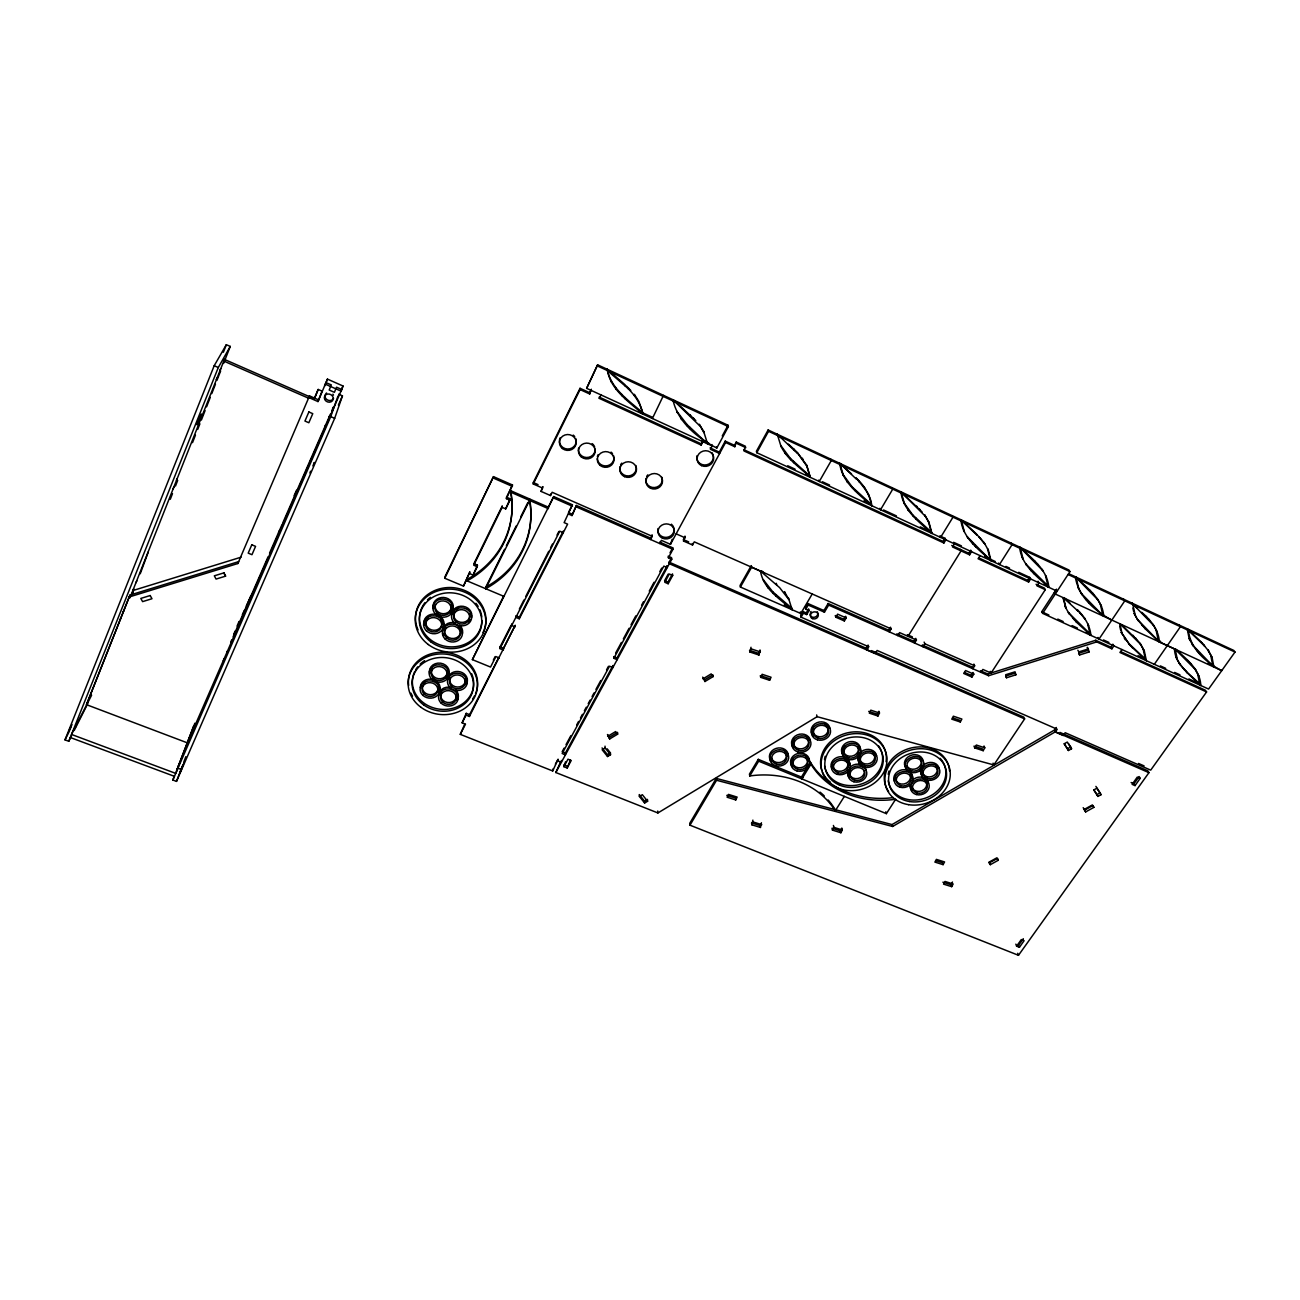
<?xml version="1.0" encoding="UTF-8"?>
<svg xmlns="http://www.w3.org/2000/svg" width="1300" height="1300" viewBox="0 0 1300 1300"><rect width="100%" height="100%" fill="white"/><g stroke="black" fill="none" stroke-linecap="round" stroke-linejoin="round"><path stroke-width="1.5" d="M464.799 724.051L460.281 734.354L552.711 770.965L558.106 759.184L555.409 764.14M871.52 650.601L1023.766 717.129L1024.628 718.884L993.834 764.952L817.131 716.69L657.914 812.955L555.815 772.525L560.658 761.751M552.711 770.965L552.727 769.113M499.281 657.962L495.885 656.565L490.539 667.062L472.371 659.636L553.735 496.567L572.439 504.774L564.119 522.616L567.613 524.144L519.285 618.784L515.856 617.354L515.954 615.712L519.366 617.142L519.285 618.784M541.076 491.416L542.75 486.688L541.076 491.416L550.517 495.56L550.534 494.098M542.717 488.134L533.26 483.974L533.309 482.527L580.044 388.294L589.648 392.697L589.712 393.981L580.076 389.577L580.044 388.294M529.539 500.419L529.604 498.956A96.525 88.108 12.3 0 1 485.794 587.096L485.648 588.705A96.72 88.254 12.3 0 0 529.539 500.419L485.648 588.705M469.414 716.462L469.593 714.675L466.229 713.342L466.05 715.13L469.414 716.462L515.239 625.251L503.36 648.505M511.81 623.821L511.729 625.479L515.141 626.909M469.625 573.609L473.135 575.087L477.262 566.719L477.425 565.142L473.915 563.664L502.271 505.879L502.141 507.358L505.7 508.901L509.974 500.224L506.415 498.664L512.509 484.997L493.48 476.645L445.023 576.68L444.795 578.273L463.499 586.105L469.804 572.033L463.499 586.105M509.974 500.224L510.071 498.745L506.529 497.201L512.509 484.997M500.061 646.896L503.474 648.294L503.36 649.984L499.948 648.586L500.061 646.896L511.095 625.251M510.608 492.148L510.705 490.701L548.389 507.179L548.356 508.657L510.608 492.148A97.191 88.595 14 0 1 467.041 580.872L504.156 596.472M506.415 498.664L506.529 497.201M505.7 508.901L510.071 498.745M444.795 578.273L493.48 476.645M472.371 659.636L503.555 596.294M460.281 734.354L465.497 724.149L462.134 722.816L466.229 713.342M473.135 575.087L477.425 565.142M467.041 580.872L467.22 579.28A96.996 88.465 14 0 0 510.705 490.701M174.298 776.23L172.835 780.016L176.507 781.381L334.669 418.34L342.452 395.85L338.65 394.176M172.835 780.016L330.736 416.618L337.984 396.045M140.237 573.771L148.281 551.996M343.021 386.002L341.136 391.154L325.455 384.231L327.438 379.113L343.021 386.002L341.51 389.464M309.92 472.989L310.57 471.201M313.771 464.181L314.421 462.426L312.877 465.936M324.902 426.692L325.52 425.019M328.803 417.771L329.42 416.098M332.735 408.785L333.336 407.144L331.776 410.719M309.936 462.54L310.586 460.785M306.085 471.348L306.751 469.576M176.507 781.381L182.244 766.188M183.674 762.385L185.835 756.697M183.446 764.026L180.082 772.46L181.496 769.226M278.59 532.707L279.273 530.871M194.87 723.222L176.556 770.819L193.635 726.066M238.761 623.87L239.509 621.92M223.307 660.725L224.088 658.71M226.688 652.99L227.451 650.975M230.864 641.94L231.627 639.974M233.659 634.676L235.007 631.15M128.993 597.041L237.868 563.517L238.631 561.633L129.968 595.091L86.483 704.665L187.395 742.869L188.207 740.773M223.373 352.251L226.33 344.695L230.262 346.418L223.6 363.415M318.63 399.896L309.498 395.899L308.831 397.556L317.98 401.57L322.059 391.137L318.191 389.447L314.194 398.743M324.594 386.067L325.959 382.59L331.321 384.898L329.192 390.016L334.409 392.324L336.537 387.205L341.738 389.496L187.395 742.869M170.284 499.281L172.494 493.626M175.468 486.07L177.678 480.415M192.498 442.666L195.455 435.126M197.681 429.455L199.907 423.8M201.386 420.03L205.091 410.589M206.57 406.819L210.275 397.377M211.754 393.608L215.459 384.166M216.938 380.396L220.643 370.955M129.968 595.091L86.483 704.665M129.935 597.837L224.445 359.418L313.04 398.239M314.73 398.19L318.191 389.447M71.484 735.881L68.77 741.276L65 739.863L214.191 365.723L226.33 344.695M69.225 730.681L70.444 727.642M68.77 741.276L218.286 367.51L230.262 346.418M75.433 727.285L76.749 723.986M237.868 563.517L309.498 395.899M317.98 401.57L327.438 379.113M178.425 765.895L179.709 762.954M182.049 767.244L183.332 764.303M237.039 626.096L239.037 621.497M233.123 636.789L268.027 556.887M269.539 553.166L282.181 524.225M282.912 522.567L330.379 414.18M294.092 495.755L296.53 490.214M338.39 405.08L342.452 395.85M246.269 606.092L250.981 595.628M242.352 614.721L244.368 610.301M758.94 655.021L760.012 650.244L758.94 655.021L749.938 652.015L751.01 647.254M760.695 677.349L762.141 674.294L771.062 677.251L769.616 680.29L760.695 677.349L760.321 675.626L769.226 678.567L769.616 680.29M735.767 799.939L737.133 797.095L728.471 794.398L727.106 797.225L735.767 799.939L735.442 798.054L726.814 795.356M502.141 507.358L473.753 565.224L477.262 566.719M761.442 822.77L760.435 827.45L751.887 824.817L752.895 820.121M533.26 483.974L580.076 389.577M485.794 587.096L504.579 549.315M506.366 545.724L516.197 525.947M520.666 516.945L527.816 502.564M677.3 403.536L672.929 399.734C677.625 422.029 697.71 438.1 716.788 448.061L728.374 426.595L728.033 425.262L597.626 364.829L586.625 388.326L712.189 445.949L710.385 449.28L719.615 453.505L719.306 452.124L710.092 447.899M586.625 388.326L597.626 364.829M589.648 392.697L591.37 389.252L589.712 393.981M131.219 595.4L133.786 590.281L241.085 557.18M123.045 612.105L124.02 610.155M131.219 596.017L132.941 592.572M119.892 620.084L120.884 618.117M135.899 582.774L136.841 580.872M132.73 590.785L133.689 588.867M550.517 495.56L552.159 492.277L652.275 536.331L650.569 539.516L652.096 534.82L652.275 536.331M702.91 441.691L701.122 445.039L599.3 398.385L601.039 394.94M548.259 507.439L553.735 496.567M91.618 695.191L71.5 734.451L175.727 773.386L177.726 768.137L181.366 769.503M74.197 730.503L87.766 703.592M70.33 727.935L72.036 724.555M69.111 730.957L70.834 727.577M65 739.863L69.55 730.892M493.334 660.108L495.121 656.614M519.35 609.017L523.949 599.999M525.785 596.391L548.746 551.314M550.582 547.706L552.419 544.099M557.017 535.08L558.854 531.472M569.108 511.323L572.439 504.774M462.134 722.816L466.05 715.13M499.948 648.586L559.764 531.18L563.258 532.691L563.241 531.18M877.971 716.008L877.386 714.253L878.881 711.279L879.483 713.034L877.971 716.008L869.294 713.148L870.805 710.174L879.483 713.034M469.593 714.675L498.794 657.442M519.366 617.142L563.046 531.554M568.506 514.02L572 515.564L576.371 505.456L650.488 538.038M572 515.564L576.371 505.456M173.046 488.832L173.956 487.061M840.889 832.748L840.385 830.846L841.815 828.084L842.319 829.985L840.889 832.748L832.471 830.115L833.901 827.352L833.414 825.451M176.442 480.253L177.336 478.497M652.389 418.503L663.504 395.363M216.287 379.486L217.149 377.877M224.445 359.418L223.6 360.994L308.685 398.255M219.928 370.273L220.789 368.664M701.122 445.039L702.634 440.326M960.31 721.988L961.886 719.046L953.355 716.202L951.779 719.16L960.31 721.988L959.579 720.233L952.77 717.957M659.685 543.514L661.391 540.345L670.475 544.342L725.579 442.488L725.254 441.122L734.467 445.364L734.809 446.729L725.579 442.488M722.247 435.971L728.033 425.262M672.181 539.256L670.475 544.342M718.608 453.391L725.254 441.122M564.102 748.134L562.169 751.692L565.435 752.992L565.435 754.812L562.169 753.512L609.538 666.201L612.869 667.582L612.755 665.876M566.036 744.575L570.863 735.67M576.648 724.994L578.581 721.435M580.499 717.876L582.433 714.317M584.366 710.759L586.3 707.2M588.217 703.641L590.151 700.082M592.085 696.524L594.019 692.965M595.936 689.406L600.762 680.517M606.548 669.841L608.481 666.283M615.648 653.055L621.416 642.428M623.334 638.901L629.086 628.274M631.02 624.731L635.814 615.875M641.566 605.264L643.484 601.721M649.253 591.094L654.046 582.254M659.815 571.626L661.733 568.084M670.004 552.841L672.717 547.804L659.75 542.1M613.827 658.288L613.73 656.597L617.045 657.979L617.159 659.685L613.827 658.288L663.845 566.101L667.241 567.58L667.03 566.02M555.815 772.525L671.775 559.227L668.395 557.749L672.945 549.347L672.717 547.804M564.541 754.617L612.966 665.519M616.834 658.385L667.192 565.711M668.834 562.673L670.654 559.341M974.773 747.923L976.349 745.03L984.783 747.809L983.19 750.701L974.773 747.923L974.025 746.135L982.426 748.898L983.19 750.701M683.508 541.028L684.986 536.331L683.508 541.028L692.543 545.009L694.281 541.856L891.134 628.875L889.281 631.865L888.664 630.224L890.5 627.234L891.134 628.875M734.467 445.364L736.271 442.032L745.452 446.274L744.006 450.97L943.914 542.994L945.847 539.858L945.084 538.346L943.166 541.483L943.914 542.994M734.809 446.729L736.271 442.032M563.908 766.675L567.97 759.2L571.236 760.5L567.158 767.975L563.908 766.675L565.516 761.849M668.2 574.08L664.592 580.694L667.956 582.156L668.168 583.749L664.788 582.286L669.305 573.999L672.685 575.477L668.168 583.749M567.158 767.975L570.408 760.159M667.956 582.156L672.474 573.901L672.685 575.477M1068.746 573.69L1233.749 650.423L1235 652.064L1208.578 689.065L1042.649 613.372L1069.949 571.61L1068.974 570.05L768.121 429.975L756.389 451.311L756.779 452.692L819.293 481.504L818.773 480.09M756.779 452.692L768.544 431.308L768.121 429.975M943.085 864.646L944.58 861.949L936.39 859.381L934.895 862.095L943.085 864.646L942.403 862.712L935.87 860.665M951.681 886.649L953.16 883.984L945.051 881.465L943.556 884.13L951.681 886.649L950.983 884.682L952.477 882.017M740.399 587.048L751.644 567.206L751.27 565.646L740.058 585.471L740.399 587.048L800.767 613.503L812.224 593.986M830.749 459.128L831.301 460.525L819.276 481.504L1057.144 591.175L1056.201 589.599M802.994 611.536L803.449 613.161L806.699 614.575L806.227 612.95L802.994 611.536L800.621 615.566L801.076 617.191L868.66 646.75L866.84 649.724L875.29 653.413L877.11 650.455L1057.241 729.251L1055.324 732.046L1063.254 735.524L1065.171 732.712L1150.711 770.136L1206.579 691.941L1205.376 690.235L1120.714 651.658M807.739 603.444L808.21 605.053L824.444 612.186L823.94 610.561L807.739 603.444L805.366 607.49L805.837 609.115L809.087 610.529L806.699 614.575M801.076 617.191L803.449 613.161M805.837 609.115L808.21 605.053M806.227 612.95L808.6 608.92L809.087 610.529M1055.324 732.046L1054.479 730.015L892.044 824.574L716.251 778.408L689.747 823.29L689.975 825.191L1018.485 955.305L1148.94 772.655L1147.884 770.851L1059.971 732.42M689.975 825.191L716.544 780.26L716.251 778.408M823.94 610.561L828.133 603.492L889.411 630.549M824.444 612.186L828.653 605.101L828.133 603.492M835.803 617.191L837.623 614.153L846.202 617.939L844.383 620.961L835.803 617.191L835.283 615.566L843.846 619.336L844.383 620.961M802.929 777.692L758.29 759.346L749.434 774.117L749.775 775.954A85.654 71.305 -9.6 0 1 835.25 810.826L844.366 796.38M749.775 775.954L758.664 761.166L758.29 759.346M843.846 619.336L845.666 616.314L846.202 617.939M810.485 762.352L801.418 777.075L801.856 778.928L810.94 764.173L810.485 762.352A88.904 75.757 -17.1 0 0 893.36 797.615M897.748 635.586L899.584 632.613L916.435 640.055L914.583 643.029L913.916 641.371L915.752 638.398L916.435 640.055M969.589 554.824L968.792 553.296L970.726 550.176L971.523 551.704L969.589 554.824L952.494 546.959L954.428 543.822L953.664 542.311M924.138 642.102L924.82 643.76L922.967 646.734L922.285 645.06M980.038 555.636L978.087 558.74L1028.641 582.01L1030.624 578.955L1029.714 577.395L1027.747 580.45L1028.641 582.01M973.879 664.105L974.659 665.795L972.774 668.72L972.01 667.03M971.929 677.072L971.149 675.366L973.034 672.457L973.798 674.164L971.929 677.072L963.69 673.449L965.575 670.54L973.798 674.164M758.664 761.166L886.373 813.654L895.667 799.256A89.066 75.855 -17.1 0 1 810.94 764.173M980.996 672.344L982.881 669.435L991.087 673.059L1045.297 589.68L1044.371 588.104L1036.068 584.285M1042.649 613.372L1041.722 611.764L1056.477 589.192M1054.43 730.291L1056.331 727.48M1111.89 648.814L1110.85 647.156L1112.849 644.215L1113.889 645.872L1111.89 648.814L1096.745 641.908L1095.737 640.266L987.821 674.017L980.395 670.735M1121.932 649.529L1119.934 652.47L1206.579 691.941M1154.319 664.316L1180.432 626.697L1179.263 625.089M1016.616 946.173L1021.296 939.591L1024.108 940.712L1019.428 947.278L1016.616 946.173L1015.836 944.141M1023.311 938.697L1018.631 945.263L1019.428 947.278M1135.03 785.606L1133.99 783.77L1139.141 776.539L1140.181 778.359L1135.03 785.606L1132.138 784.355L1137.289 777.108L1140.181 778.359M607.636 736.385L615.615 731.575L617.646 734.142L609.684 738.952L607.555 734.581L609.684 738.952M702.975 678.86L711.181 673.904L713.148 676.569L704.957 681.509L702.699 677.137M609.586 737.149L617.549 732.355L617.646 734.142M605.036 746.151L605.117 747.971L602.144 749.759L607.539 756.519L610.512 754.731L610.415 752.911L607.197 748.849M607.539 756.519L607.441 754.699L610.415 752.911M639.405 796.461L642.363 794.706L647.595 801.271L644.637 803.01L639.405 796.461L639.259 794.576L644.491 801.125L644.637 803.01M644.491 801.125L647.433 799.386L647.595 801.271M716.544 780.26L892.629 826.475L1055.389 731.786L1148.94 772.655M1064.294 743.714L1067.495 748.719L1070.631 746.964L1071.557 748.751L1068.421 750.506L1064.131 743.827L1067.284 742.056L1071.557 748.751M1093.852 789.717L1096.956 794.576L1100.06 792.854L1101.019 794.706L1097.931 796.413L1093.771 789.945L1096.875 788.222L1101.019 794.706M1083.176 807.658L1084.736 810.062L1092.91 805.529L1093.869 807.381L1085.663 811.915L1084.102 809.51L1092.309 804.976L1093.869 807.381M990.307 864.679L998.286 860.259L997.523 858.325L989.56 862.729L990.307 864.679L988.682 862.339L996.678 857.919L998.286 860.259M828.653 605.101L988.617 675.707L1096.745 641.908M1077.862 650.244L1078.837 651.901L1088.279 648.944L1089.026 651.999L1079.585 654.956L1078.626 653.283L1088.035 650.341L1089.026 651.999M1006.509 677.755L1015.869 674.83L1015.056 671.808L1005.696 674.733L1006.509 677.755L1005.68 676.049L1015.024 673.14L1015.869 674.83M223.86 572.894L214.321 575.819L216.06 579.069L225.582 576.144L223.86 572.894L225.582 576.144M753.253 822.023L761.8 824.671M942.89 882.18L950.983 884.682M833.901 827.352L842.319 829.985M840.385 830.846L831.984 828.214L832.471 830.115M868.725 711.392L877.386 714.253M751.367 648.928L760.386 651.934M758.566 653.331L749.58 650.341L749.938 652.015M70.281 737.506L174.444 776.344M558.106 761.02L561.356 762.304L561.356 760.467M563.891 764.822L567.141 766.122M1131.114 782.519L1133.99 783.77M867.799 648.976L669.126 562.153L669.337 563.712L1024.628 718.884M214.191 365.723L218.286 367.51M330.736 416.618L334.669 418.34M553.719 498.03L572.455 506.253M784.29 604.858L791.668 608.091L792.106 609.7C779.724 598.829 763.36 588.851 760.484 571.106L751.644 567.206M493.35 478.075L512.411 486.444M568.49 512.541L571.984 514.069M1138.507 763.457L1144.081 765.895M533.309 482.527L538.038 484.608M964.584 672.474L971.149 675.366M576.404 506.935L672.945 549.347M912.405 636.919L907.367 634.692L908.017 636.334L961.057 550.891L960.278 549.364M676.146 533.845L685.23 537.842M924.82 643.76L974.659 665.795M683.264 539.5L688.675 541.889M896.837 633.831L915.411 642.021M922.837 645.304L972.969 667.452M1041.722 611.764L1048.872 615.014M1057.794 619.092L1063.156 621.546M1072.078 625.609L1077.44 628.062M1086.361 632.125L1090.928 635.391C1089.936 625.251 1084.411 616.46 1077.131 609.586L1085.337 619.336L1084.346 617.727M1103.472 639.941L1108.916 642.428M1138.02 655.704L1145.284 659.019L1146.389 660.692L1144.325 650.975L1140.035 643.273L1144.325 650.975M1160.347 665.892L1165.71 668.346M1174.631 672.409L1179.977 674.846M1188.899 678.925L1199.608 683.816L1200.794 685.506C1200.209 669.273 1186.169 659.003 1175.476 648.895M1095.737 640.266L1110.85 647.156M639.161 411.19L652.194 417.186M703.592 440.765L708.793 443.154M700.846 443.657L599.219 397.085L599.3 398.385M787.719 465.757L795.08 469.154M806.146 474.256L809.819 475.962L810.322 477.376C800.02 467.35 786.533 459.095 780.666 445.38L790.319 458.348L809.819 475.962L806.553 465.01L796.997 452.091L807.04 466.424L810.322 477.36M822.38 481.747L829.595 485.079M863.915 500.906L871.13 504.238L871.748 505.7C858.634 494 842.042 482.251 839.702 463.288L851.533 473.915M883.577 509.974L896.399 515.889M920.237 526.89L931.239 531.96L931.954 533.455C919.181 521.966 902.964 510.348 900.884 491.774L922.057 511.891M945.23 538.411L939.835 535.925L940.566 537.436L952.998 517.156L952.234 515.694M954.2 542.555L961.399 545.87M984.75 556.644L995.231 561.486M1005.924 566.41L1009.564 568.1M1018.712 572.309L1029.665 577.363M1044.29 584.106L1048.872 587.356C1047.296 569.449 1031.696 558.285 1019.639 547.072C1021.264 564.98 1036.701 576.225 1048.872 587.356M736.629 443.398L745.826 447.639M1100.092 613.519L1103.651 615.16M1157.081 639.762L1160.721 641.452M1208.009 663.227L1213.355 665.697M743.633 449.589L943.166 541.483M951.73 545.431L968.792 553.296M979.095 558.041L1027.747 580.45M1111.841 620.067C1095.364 611.406 1077.976 596.505 1075.36 576.778C1087.011 587.827 1102.562 598.666 1103.716 616.314L1081.064 593.206M1045.297 589.68L1036.977 585.845L1038.96 582.79L1038.05 581.23M1195.837 670.004L1175.249 649.269L1159.34 641.94L1145.316 628.875L1137.191 619.174L1159.34 641.94C1158.739 629.671 1150.549 620.019 1141.741 612.316M597.707 366.08L728.374 426.595M768.544 431.308L831.301 460.525M831.285 460.509L1069.949 571.61M1068.064 574.486L1188.395 630.403C1190.15 648.765 1206.449 662.773 1221.724 670.654L1055.291 594.035L1054.349 592.442M1193.432 646.295L1189.142 638.592L1187.209 628.778L1188.395 630.403L1235 652.064M763.831 581.441L763.425 579.865L772.785 591.841L791.668 608.091M761.572 570.798L764.514 573.3M760.5 571.122L779.61 587.616L788.889 599.56L784.452 591.63L784.891 593.222M607.246 369.298C611.033 389.009 628.891 400.498 642.785 412.864L642.947 414.18C628.826 401.586 610.204 389.691 607.246 369.298L625.186 384.849L625.316 386.116C633.864 393.526 640.575 402.935 642.947 414.164M607.344 370.549L625.316 386.116M676.959 412.457L676.715 411.141L686.92 424.418L707.558 443.82L703.609 431.259L699.221 424.239L703.901 432.608L703.609 431.259M680.192 406.088L695.793 420.517M699.497 425.587L672.929 399.734M781.121 446.745L777.27 434.233L781.462 437.954M788.418 444.145L795.99 451.1M797.469 453.473L777.27 434.233M842.871 474.24L852.166 486.964L871.13 504.238C869.586 493.773 863.72 484.851 855.969 477.896C862.68 486.119 870.756 494.244 871.748 505.684M839.702 463.288L856.554 479.31M903.809 502.515L912.795 515.011L931.239 531.96L928.411 521.414L924.625 514.816L929.126 522.892L931.954 533.455M900.884 491.774L925.34 516.279M968.029 538.281L967.249 536.77L991.006 560.674C978.477 549.38 962.764 537.94 960.83 519.691L976.251 533.764L984.75 543.822L980.216 538.021M1088.685 625.511L1087.694 623.886L1089.936 633.766L1068.324 612.495L1076.53 622.245L1090.928 635.391M960.83 519.691L977.064 535.259M1026.578 565.386L1025.684 563.842L1047.93 585.796L1045.525 575.624L1046.451 577.184M1064.034 597.577L1069.851 602.924M1078.106 611.195L1063.546 597.821L1065.886 607.88L1062.977 597.919M1146.389 660.692L1129.862 645.141L1121.023 632.044L1128.806 643.5L1145.284 659.019L1143.236 649.334M1019.639 547.072L1042.974 570.798L1042.047 569.254M1121.705 624.796L1138.914 641.924M1141.124 644.914L1119.934 623.789L1122.079 633.669M1075.36 576.778L1098.159 600.096M1174.485 649.545C1175.444 664.95 1189.76 673.985 1199.608 683.816L1197.739 674.278L1194.668 668.33M1179.181 663.309L1187.144 672.815L1200.794 685.506M1137.5 608.335L1131.829 603.021L1154.124 625.983M1192.263 644.654L1213.908 667.062L1212.071 657.41L1207.797 649.74L1212.071 657.41M1187.209 628.778L1201.005 641.794L1209 651.381M1188.395 630.403L1204.645 646.067L1203.426 644.41M626.259 385.889L630.776 390.504M605.117 747.971L610.512 754.731M602.062 747.939L607.441 754.699M1201.005 641.794L1202.207 643.435M1189.142 638.592L1190.329 640.217M1199.071 652.567L1200.257 654.225M1196.634 649.967L1197.82 651.625M1190.296 663.065L1191.483 664.739M1187.875 660.481L1189.045 662.155M1197.739 674.278L1198.909 675.967M1185.99 671.141L1187.144 672.815M1176.061 657.312L1180.335 664.983M1183.553 668.558L1184.722 670.247M1148.501 618.946L1149.606 620.571M1153.003 624.358L1157.325 632.125M1145.999 616.281L1147.104 617.89M1144.211 627.25L1145.316 628.875M1138.296 620.799L1133.957 612.999L1136.379 617.63M1141.709 624.601L1142.814 626.21M1123.72 599.251L1124.793 600.844L1099.02 639.08L1098.013 637.439M1135.534 637.91L1136.622 639.551M1133.031 635.278L1134.104 636.919M1131.309 646.116L1132.381 647.774M1128.806 643.5L1129.862 645.141M1124.289 638.154L1125.345 639.795M1097.135 598.504L1101.506 606.336M1092.504 592.995L1093.511 594.571M1089.92 590.281L1090.928 591.858M1068.486 743.616L1070.631 746.964M1095.9 786.386L1100.06 792.854M1088.311 601.429L1089.319 603.021M1085.727 598.731L1086.735 600.308M1077.684 586.934L1082.055 594.799M1079.699 612.267L1080.69 613.876M1075.555 620.62L1076.53 622.245M1072.987 617.955L1073.962 619.564M1037.254 563.631L1038.18 565.175M1088.279 648.944L1087.288 647.286L1088.035 650.341M1034.605 560.869L1035.515 562.396M1033.142 572.227L1034.053 573.788M1030.494 569.465L1031.404 571.025M1022.141 557.44L1023.035 558.967L1020.516 548.584M1011.205 543.156L1012.066 544.668L999.456 564.574L998.611 563.046M983.938 542.311L988.39 550.306L991.006 560.674M1064.928 606.288L1069.283 614.104M988.39 550.306L987.561 548.795L990.178 559.146M978.981 536.591L979.81 538.086M974.951 545.317L975.748 546.829M972.205 542.506L973.017 544.017M963.544 530.238L964.34 531.733L961.61 521.17M1096.956 794.576L1097.931 796.413M1067.495 748.719L1068.421 750.506M1084.736 810.062L1085.663 811.915M928.411 521.414L929.126 522.892M919.506 508.983L920.221 510.445M916.695 506.106L917.394 507.552M990.291 671.352L991.087 673.059M915.606 517.871L916.305 519.35M987.821 674.017L988.617 675.707M912.795 515.011L913.494 516.49M907.66 509.177L908.342 510.64M892.092 487.695L892.759 489.125L880.539 509.746L879.905 508.284M993.054 763.149L993.834 764.952M984.002 746.005L984.783 747.809M868.091 493.496L868.693 494.942M864.142 486.769L864.744 488.199M858.861 480.821L859.462 482.251M855.075 489.889L855.66 491.319M852.166 486.964L852.751 488.394M846.885 481.016L847.454 482.446M1017.705 953.274L1018.485 955.305M874.689 651.739L875.29 653.413M806.553 465.01L807.04 466.424M868.66 646.75L868.075 645.092L866.255 648.05L866.84 649.724M802.425 458.169L802.913 459.55M793.991 449.118L794.462 450.483M642.785 412.864L638.885 401.456L634.319 394.306L634.465 395.59M793.309 461.321L793.78 462.719M790.319 458.348L790.79 459.745M784.859 452.286L785.314 453.668M788.45 597.951L792.106 609.7M892.044 824.574L892.629 826.475M885.788 811.769L886.373 813.654M840.255 464.685L843.424 475.654M800.312 611.878L800.767 613.503M901.55 493.204L904.491 503.977M816.644 714.935L817.131 716.69M776.279 583.278L776.701 584.854M835.25 810.826L834.746 808.941A85.491 71.224 -9.6 0 0 828.181 800.02M775.678 594.587L776.1 596.18M772.785 591.841L773.191 593.45M767.488 586.251L767.894 587.844M1078.837 651.901L1079.585 654.956M1076.351 578.321L1078.675 588.494M716.479 446.68L716.788 448.061M1100.483 604.744L1102.693 614.721M711.88 444.567L712.189 445.949M1119.739 626.129L1120.6 630.061M1132.918 604.614L1135.046 614.608M1132.885 608.01L1133.6 611.341M1156.204 630.5L1158.219 640.299M693.501 418.031L693.778 419.364M1175.249 649.253L1177.215 658.97M690.381 414.976L690.641 416.293M690.04 427.456L690.3 428.805M1210.852 655.753L1212.689 665.389M686.92 424.418L687.164 425.766M760.435 827.45L760.061 825.549L751.546 822.9L751.887 824.817M681.184 418.21L681.428 419.543M692.283 543.481L692.543 545.009M713.148 676.569L712.871 674.863L704.681 679.786L704.957 681.509M671.775 559.227L671.564 557.668L668.184 556.189L668.395 557.749M628.42 387.969L628.55 389.252M625.072 397.572L625.202 398.873M621.855 394.469L621.985 395.752M657.735 811.054L657.914 812.955M615.94 388.131L616.054 389.415M611.293 380.916L611.39 382.184M817.261 611.747A3.981 3.526 -16.5 0 1 814.986 617.126A3.981 3.526 -16.5 0 1 809.949 614.071M810.436 612.267A3.981 3.526 -16.5 0 1 811.054 611.488M831.773 768.592A9.474 8.027 -14.2 0 1 839.069 756.876A9.474 8.027 -14.2 0 1 849.729 765.148M847.324 761.8A7.589 6.419 -14.2 0 1 841.474 771.144A7.589 6.419 -14.2 0 1 832.943 764.562M844.919 759.314A7.589 6.419 -14.2 0 1 846.333 760.403M888.615 791.489A33.085 27.674 -16.9 0 1 907.725 748.962A33.085 27.674 -16.9 0 1 949.536 770.933M940.127 758.306A29.299 24.505 -16.9 0 1 927.778 797.209A29.299 24.505 -16.9 0 1 888.225 780.812M888.241 774.329A29.299 24.505 -16.9 0 1 888.989 771.062M420.339 687.44A9.896 8.612 6.8 0 1 432.884 679.543A9.896 8.612 6.8 0 1 438.718 692.445M437.889 686.303A7.914 6.89 6.8 0 1 430.137 694.704A7.914 6.89 6.8 0 1 422.614 685.734M423.41 684.092A7.914 6.89 6.8 0 1 424.694 682.711M771.517 761.637A9.506 8.125 -11.6 0 1 776.149 748.394A9.506 8.125 -11.6 0 1 788.255 756.438M784.729 751.66A7.605 6.5 -11.6 0 1 781.934 761.881A7.605 6.5 -11.6 0 1 771.387 757.543M424.157 625.056A10.091 8.954 8.2 0 1 435.337 614.266A10.091 8.954 8.2 0 1 442.569 627.965M440.944 619.824A8.076 7.166 8.2 0 1 438.457 629.184A8.076 7.166 8.2 0 1 427.684 627.477A8.076 7.166 8.2 0 1 428.285 617.825M671.385 524.192A8.157 7.508 -8.1 0 1 668.525 536.981A8.157 7.508 -8.1 0 1 657.995 528.58M712.075 452.757A8.32 7.784 -14 0 1 706.566 464.831A8.32 7.784 -14 0 1 696.979 455.764M575.721 438.474A8.401 7.93 2.8 0 1 567.418 449.02A8.401 7.93 2.8 0 1 560.202 437.71M573.235 435.094A8.401 7.93 2.8 0 1 574.714 436.637M613.486 455.471A8.336 7.849 -2.2 0 1 607.295 465.757A8.336 7.849 -2.2 0 1 597.285 458.721M597.399 456.674A8.336 7.849 -2.2 0 1 598.081 454.724M611.049 452.124A8.336 7.849 -2.2 0 1 612.511 453.651M635.928 465.579A8.304 7.784 -4.9 0 1 628.631 475.93A8.304 7.784 -4.9 0 1 619.905 466.765M620.587 464.831A8.304 7.784 -4.9 0 1 621.79 463.125M661.895 477.262A8.271 7.719 -7.8 0 1 654.566 487.549A8.271 7.719 -7.8 0 1 645.954 478.465M646.653 476.531A8.271 7.719 -7.8 0 1 647.855 474.841M595.108 449.02A8.369 7.881 0.2 0 1 586.332 457.503A8.369 7.881 0.2 0 1 578.533 448.191M592.199 443.625A8.369 7.881 0.2 0 1 594.653 447.005M455.65 689.926A9.848 8.58 5.7 0 1 457.015 700.342M438.734 695.37A9.848 8.58 5.7 0 1 439.108 693.16M440.115 691.113A9.848 8.58 5.7 0 1 451.279 687.521M456.219 694.249A7.881 6.857 5.7 0 1 447.427 702.488A7.881 6.857 5.7 0 1 441.805 692.039M911.869 790.481A9.425 7.849 -16.8 0 1 910.065 784.745M911.95 780.78A9.425 7.849 -16.8 0 1 925.031 778.278M926.721 779.61A9.425 7.849 -16.8 0 1 928.525 783.283M925.242 780.699A7.54 6.289 -16.8 0 1 922.074 790.709A7.54 6.289 -16.8 0 1 911.901 786.467M429.715 673.692A9.945 8.694 6.7 0 1 435.24 663.731A9.945 8.694 6.7 0 1 447.525 667.095A9.945 8.694 6.7 0 1 446.241 678.226M447.021 670.296A7.946 6.955 6.7 0 1 438.181 678.665A7.946 6.955 6.7 0 1 432.494 668.054M843.505 755.284A9.523 8.093 -14.9 0 1 848.396 742.024A9.523 8.093 -14.9 0 1 860.291 750.084M857.886 746.704A7.621 6.468 -14.9 0 1 851.971 756.129A7.621 6.468 -14.9 0 1 843.424 749.483M843.911 747.793A7.621 6.468 -14.9 0 1 844.886 746.233M418.08 629.931A35.295 31.395 7.4 0 1 451.279 587.551A35.295 31.395 7.4 0 1 482.95 632.564M481.942 620.555A31.265 27.804 7.4 0 1 441.171 645.288A31.265 27.804 7.4 0 1 424.97 602.631M427.489 599.836A31.265 27.804 7.4 0 1 430.446 597.334M475.93 603.281A31.265 27.804 7.4 0 1 478.14 606.418M479.846 609.781A31.265 27.804 7.4 0 1 481.764 616.899M894.465 781.462A9.441 7.914 -16.4 0 1 901.924 769.86A9.441 7.914 -16.4 0 1 912.324 778.05M910 774.735A7.556 6.321 -16.4 0 1 904.02 783.981A7.556 6.321 -16.4 0 1 895.684 777.465M433.404 608.465A10.124 9.035 8.2 0 1 439.059 598.13A10.124 9.035 8.2 0 1 451.571 601.656A10.124 9.035 8.2 0 1 450.239 613.21M451.051 604.971A8.109 7.231 8.2 0 1 443.089 613.746A8.109 7.231 8.2 0 1 435.419 604.321M821.827 770.38A33.215 28.129 -14.8 0 1 851.045 732.176A33.215 28.129 -14.8 0 1 886.096 761.719M830.538 782.324A33.215 28.129 -14.8 0 1 822.477 772.102M878.702 745.972A29.429 24.927 -14.8 0 1 863.086 783.445A29.429 24.927 -14.8 0 1 824.639 766.106M824.509 759.558A29.429 24.927 -14.8 0 1 825.207 756.259M792.642 766.837A9.49 8.076 -12.5 0 1 797.339 753.642A9.49 8.076 -12.5 0 1 809.347 761.637M805.87 756.892A7.589 6.468 -12.5 0 1 801.141 767.666A7.589 6.468 -12.5 0 1 792.951 759.379M849.501 777.709A9.457 7.979 -14.7 0 1 848.201 769.827M849.404 767.91A9.457 7.979 -14.7 0 1 862.55 765.391M864.289 766.74A9.457 7.979 -14.7 0 1 866.174 770.445M864.305 770.803A7.572 6.386 -14.7 0 1 857.919 778.521A7.572 6.386 -14.7 0 1 849.469 773.646M849.452 771.972A7.572 6.386 -14.7 0 1 849.94 770.315M906.344 768.3A9.49 7.963 -17.1 0 1 910.292 755.592A9.49 7.963 -17.1 0 1 923.114 761.02M919.799 758.404A7.589 6.37 -17.1 0 1 917.508 768.089A7.589 6.37 -17.1 0 1 906.864 765.814M443.852 635.521A10.043 8.905 6.9 0 1 442.878 633.327M442.569 631.004A10.043 8.905 6.9 0 1 442.959 628.712M443.999 626.6A10.043 8.905 6.9 0 1 455.374 622.879M459.826 625.381A10.043 8.905 6.9 0 1 462.247 634.108M460.395 629.883A8.044 7.117 6.9 0 1 451.425 638.43A8.044 7.117 6.9 0 1 445.721 627.559M458.38 626.6A8.044 7.117 6.9 0 1 459.631 628.128M447.671 679.77A9.896 8.661 5.5 0 1 460.281 671.856A9.896 8.661 5.5 0 1 466.017 684.791M465.238 678.633A7.914 6.922 5.5 0 1 457.421 687.05A7.914 6.922 5.5 0 1 449.962 678.048M859.82 763.051A9.506 8.044 -15.4 0 1 857.903 757.201M858.536 755.105A9.506 8.044 -15.4 0 1 868.432 749.369A9.506 8.044 -15.4 0 1 876.574 755.739M873.194 753.106A7.605 6.435 -15.4 0 1 870.155 763.295A7.605 6.435 -15.4 0 1 859.788 758.972M859.771 757.266A7.605 6.435 -15.4 0 1 860.275 755.592M470.389 620.084A10.091 8.986 6.8 0 1 468.747 621.871M451.701 614.819A10.091 8.986 6.8 0 1 463.288 606.336A10.091 8.986 6.8 0 1 471.445 617.955M469.609 613.681A8.076 7.199 6.8 0 1 460.574 622.31A8.076 7.199 6.8 0 1 454.87 611.341M456.186 609.895A8.076 7.199 6.8 0 1 457.876 608.822M813.117 735.784A9.588 8.223 -14 0 1 816.758 722.784A9.588 8.223 -14 0 1 829.952 728.358M825.077 724.555A7.67 6.581 -14 0 1 824.46 735.589A7.67 6.581 -14 0 1 813.036 731.624M812.988 729.901A7.67 6.581 -14 0 1 813.475 728.179M819.991 792.106A85.491 71.224 -9.6 0 1 824.281 795.925M408.671 685.457A34.645 30.258 6.3 0 1 446.875 652.535A34.645 30.258 6.3 0 1 475.524 693.761M474.679 695.565A34.645 30.258 6.3 0 1 472.599 698.994M412.506 696.069A34.645 30.258 6.3 0 1 410.963 693.16M471.591 673.611A30.696 26.796 6.3 0 1 442.569 709.426A30.696 26.796 6.3 0 1 414.781 671.418M415.626 669.841A30.696 26.796 6.3 0 1 417.674 666.851M420.16 664.137A30.696 26.796 6.3 0 1 424.613 660.66M922.366 775.97A9.474 7.914 -17.5 0 1 921.245 768.105M922.48 766.188A9.474 7.914 -17.5 0 1 932.36 762.531A9.474 7.914 -17.5 0 1 939.12 768.722M935.821 766.122A7.572 6.337 -17.5 0 1 931.678 776.555A7.572 6.337 -17.5 0 1 922.431 770.25M793.617 747.874A9.539 8.174 -12.9 0 1 797.176 734.955A9.539 8.174 -12.9 0 1 810.371 740.48M808.503 740.837A7.638 6.532 -12.9 0 1 802.165 748.719A7.638 6.532 -12.9 0 1 793.504 743.73M793.455 742.008A7.638 6.532 -12.9 0 1 793.926 740.317M806.926 737.815A7.638 6.532 -12.9 0 1 807.95 739.229M333.58 398.271A4.55 4.014 24.7 0 1 327.827 400.108A4.55 4.014 24.7 0 1 325.26 394.599M325.812 393.721A4.55 4.014 24.7 0 1 326.609 393.006M332.881 394.16A4.55 4.014 24.7 0 1 333.499 395.135M200.623 415.724L197.031 424.808L201.516 414.034L200.623 415.724M251.794 544.798L248.203 553.134L251.972 554.694L255.564 546.358L251.778 544.798M308.864 411.954L304.947 421.054L308.848 422.744L312.764 413.66L308.864 411.954M150.199 595.53L140.806 598.423L142.61 601.624L151.986 598.731L150.183 595.53M812.467 618.621A3.981 3.526 -16.5 0 0 818.317 615.095A3.981 3.526 -16.5 0 0 812.337 612.462A3.981 3.526 -16.5 0 0 812.467 618.621M837.395 774.378A9.49 8.044 -14.2 0 0 850.249 764.855A9.49 8.044 -14.2 0 0 835.12 760.63A9.49 8.044 -14.2 0 0 837.395 774.378M838.11 772.834A7.589 6.435 -14.2 0 0 848.38 765.212A7.589 6.435 -14.2 0 0 836.274 761.849A7.589 6.435 -14.2 0 0 838.11 772.834M908.554 804.668A33.15 27.706 -16.9 0 0 949.309 767.374A33.15 27.706 -16.9 0 0 894.839 758.68A33.15 27.706 -16.9 0 0 908.554 804.668M909.61 801.548A29.364 24.537 -16.9 0 0 945.685 768.495A29.364 24.537 -16.9 0 0 897.406 760.825A29.364 24.537 -16.9 0 0 909.61 801.548M422.89 695.37A9.912 8.629 6.8 0 0 439.497 692.153A9.912 8.629 6.8 0 0 427.538 681.086A9.912 8.629 6.8 0 0 422.89 695.37M424.304 694.216A7.93 6.906 6.8 0 0 437.596 691.633A7.93 6.906 6.8 0 0 428.025 682.793A7.93 6.906 6.8 0 0 424.304 694.216M775.856 765.716A9.523 8.141 -11.6 0 0 788.596 756.113A9.523 8.141 -11.6 0 0 773.289 751.855A9.523 8.141 -11.6 0 0 775.856 765.716M776.539 764.156A7.621 6.5 -11.6 0 0 786.727 756.486A7.621 6.5 -11.6 0 0 774.475 753.074A7.621 6.5 -11.6 0 0 776.539 764.156M426.433 630.809A10.107 8.954 8.2 0 0 443.381 627.51A10.107 8.954 8.2 0 0 431.194 615.989A10.107 8.954 8.2 0 0 426.433 630.809M427.895 629.606A8.093 7.166 8.2 0 0 441.431 626.957A8.093 7.166 8.2 0 0 431.681 617.744A8.093 7.166 8.2 0 0 427.895 629.606M662.496 538.216A8.174 7.508 -8.1 0 0 674.326 530.822A8.174 7.508 -8.1 0 0 661.716 525.216A8.174 7.508 -8.1 0 0 662.496 538.216M701.561 465.628A8.336 7.8 -14 0 0 713.684 457.974A8.336 7.8 -14 0 0 700.895 452.108A8.336 7.8 -14 0 0 701.561 465.628M562.38 448.5A8.418 7.946 2.8 0 0 576.111 443.95A8.418 7.946 2.8 0 0 564.98 434.98A8.418 7.946 2.8 0 0 562.38 448.5M600.226 465.449A8.352 7.849 -2.3 0 0 613.892 460.915A8.352 7.849 -2.3 0 0 602.956 452.059A8.352 7.849 -2.3 0 0 600.226 465.449M624.52 476.629A8.32 7.8 -5 0 0 636.496 468.975A8.32 7.8 -5 0 0 623.561 463.141A8.32 7.8 -5 0 0 624.52 476.629M650.536 488.264A8.287 7.735 -7.8 0 0 662.512 480.675A8.287 7.735 -7.8 0 0 649.691 474.89A8.287 7.735 -7.8 0 0 650.536 488.264M581.36 456.999A8.385 7.898 0.2 0 0 595.059 452.465A8.385 7.898 0.2 0 0 584.025 443.544A8.385 7.898 0.2 0 0 581.36 456.999M441.269 703.284A9.88 8.596 5.7 0 0 457.844 700.082A9.88 8.596 5.7 0 0 445.981 689.081A9.88 8.596 5.7 0 0 441.269 703.284M442.683 702.13A7.898 6.874 5.7 0 0 455.942 699.562A7.898 6.874 5.7 0 0 446.452 690.771A7.898 6.874 5.7 0 0 442.683 702.13M916.273 794.528A9.441 7.865 -16.8 0 0 929.191 785.135A9.441 7.865 -16.8 0 0 914.355 780.991A9.441 7.865 -16.8 0 0 916.273 794.528M917.004 793A7.556 6.289 -16.8 0 0 927.339 785.492A7.556 6.289 -16.8 0 0 915.46 782.178A7.556 6.289 -16.8 0 0 917.004 793M431.957 679.396A9.961 8.71 6.7 0 0 448.646 676.163A9.961 8.71 6.7 0 0 436.67 664.983A9.961 8.71 6.7 0 0 431.957 679.396M433.387 678.226A7.963 6.971 6.7 0 0 446.745 675.626A7.963 6.971 6.7 0 0 437.157 666.705A7.963 6.971 6.7 0 0 433.387 678.226M847.892 759.363A9.539 8.109 -14.9 0 0 860.827 749.759A9.539 8.109 -14.9 0 0 845.65 745.485A9.539 8.109 -14.9 0 0 847.892 759.363M848.608 757.803A7.638 6.484 -14.9 0 0 858.943 750.116A7.638 6.484 -14.9 0 0 846.82 746.704A7.638 6.484 -14.9 0 0 848.608 757.803M428.334 644.54A35.36 31.444 7.4 0 0 485.387 626.454A35.36 31.444 7.4 0 0 437.824 590.899A35.36 31.444 7.4 0 0 428.334 644.54M430.901 641.891A31.33 27.852 7.4 0 0 481.423 625.82A31.33 27.852 7.4 0 0 439.254 594.376A31.33 27.852 7.4 0 0 430.901 641.891M900.071 787.231A9.457 7.914 -16.4 0 0 912.99 777.79A9.457 7.914 -16.4 0 0 898.072 773.614A9.457 7.914 -16.4 0 0 900.071 787.231M900.803 785.704A7.572 6.337 -16.4 0 0 911.138 778.148A7.572 6.337 -16.4 0 0 899.194 774.816A7.572 6.337 -16.4 0 0 900.803 785.704M435.695 614.234A10.156 9.051 8.2 0 0 452.725 610.903A10.156 9.051 8.2 0 0 440.521 599.267A10.156 9.051 8.2 0 0 435.695 614.234M437.157 613.015A8.125 7.231 8.2 0 0 450.775 610.366A8.125 7.231 8.2 0 0 441.009 601.055A8.125 7.231 8.2 0 0 437.157 613.015M837.509 787.93A33.28 28.177 -14.8 0 0 886.99 759.817A33.28 28.177 -14.8 0 0 837.541 738.676A33.28 28.177 -14.8 0 0 837.509 787.93M839.426 785.054A29.477 24.944 -14.8 0 0 883.22 760.11A29.477 24.944 -14.8 0 0 839.394 741.439A29.477 24.944 -14.8 0 0 839.426 785.054M796.981 770.916A9.506 8.093 -12.5 0 0 809.754 761.345A9.506 8.093 -12.5 0 0 794.528 757.104A9.506 8.093 -12.5 0 0 796.981 770.916M797.68 769.356A7.605 6.468 -12.5 0 0 807.885 761.702A7.605 6.468 -12.5 0 0 795.697 758.322A7.605 6.468 -12.5 0 0 797.68 769.356M853.873 781.771A9.474 7.995 -14.7 0 0 866.726 772.281A9.474 7.995 -14.7 0 0 851.679 768.089A9.474 7.995 -14.7 0 0 853.873 781.771M854.587 780.227A7.572 6.386 -14.7 0 0 864.874 772.639A7.572 6.386 -14.7 0 0 852.833 769.291A7.572 6.386 -14.7 0 0 854.587 780.227M910.764 772.346A9.506 7.979 -17.1 0 0 923.764 762.84A9.506 7.979 -17.1 0 0 908.814 758.615A9.506 7.979 -17.1 0 0 910.764 772.346M911.511 770.803A7.605 6.386 -17.1 0 0 921.911 763.197A7.605 6.386 -17.1 0 0 909.935 759.817A7.605 6.386 -17.1 0 0 911.511 770.803M445.152 639.064A10.059 8.921 6.9 0 0 462.052 635.781A10.059 8.921 6.9 0 0 449.979 624.325A10.059 8.921 6.9 0 0 445.152 639.064M446.615 637.878A8.06 7.134 6.9 0 0 460.119 635.245A8.06 7.134 6.9 0 0 450.466 626.08A8.06 7.134 6.9 0 0 446.615 637.878M450.223 687.716A9.912 8.661 5.5 0 0 466.879 684.483A9.912 8.661 5.5 0 0 455 673.384A9.912 8.661 5.5 0 0 450.223 687.716M451.652 686.546A7.93 6.939 5.5 0 0 464.977 683.962A7.93 6.939 5.5 0 0 455.471 675.09A7.93 6.939 5.5 0 0 451.652 686.546M864.224 767.114A9.523 8.044 -15.4 0 0 877.142 757.559A9.523 8.044 -15.4 0 0 862.062 753.317A9.523 8.044 -15.4 0 0 864.224 767.114M864.939 765.57A7.621 6.435 -15.4 0 0 875.274 757.916A7.621 6.435 -15.4 0 0 863.2 754.536A7.621 6.435 -15.4 0 0 864.939 765.57M454.301 622.911A10.107 9.002 6.8 0 0 471.282 619.613A10.107 9.002 6.8 0 0 459.176 608.043A10.107 9.002 6.8 0 0 454.301 622.911M455.764 621.709A8.076 7.199 6.8 0 0 469.332 619.06A8.076 7.199 6.8 0 0 459.664 609.814A8.076 7.199 6.8 0 0 455.764 621.709M817.505 739.863A9.604 8.223 -14 0 0 830.456 730.145A9.604 8.223 -14 0 0 815.116 725.806A9.604 8.223 -14 0 0 817.505 739.863M818.22 738.286A7.686 6.581 -14 0 0 828.571 730.503A7.686 6.581 -14 0 0 816.303 727.041A7.686 6.581 -14 0 0 818.22 738.286M421.054 707.363A34.71 30.29 6.2 0 0 477.051 689.812A34.71 30.29 6.2 0 0 430.251 655.671A34.71 30.29 6.2 0 0 421.054 707.363M423.573 704.811A30.745 26.829 6.2 0 0 473.151 689.211A30.745 26.829 6.2 0 0 431.665 659.019A30.745 26.829 6.2 0 0 423.573 704.811M926.803 780.016A9.49 7.93 -17.5 0 0 939.803 770.559A9.49 7.93 -17.5 0 0 924.917 766.366A9.49 7.93 -17.5 0 0 926.803 780.016M927.55 778.489A7.589 6.337 -17.5 0 0 937.95 770.916A7.589 6.337 -17.5 0 0 926.039 767.569A7.589 6.337 -17.5 0 0 927.55 778.489M797.972 751.936A9.571 8.19 -12.8 0 0 810.842 742.284A9.571 8.19 -12.8 0 0 795.519 737.977A9.571 8.19 -12.8 0 0 797.972 751.936M798.671 750.376A7.654 6.549 -12.8 0 0 808.957 742.641A7.654 6.549 -12.8 0 0 796.689 739.212A7.654 6.549 -12.8 0 0 798.671 750.376M324.707 399.392A4.55 4.014 24.6 0 0 332.41 400.822A4.55 4.014 24.6 0 0 329.257 394.062A4.55 4.014 24.6 0 0 324.707 399.392"/></g></svg>
